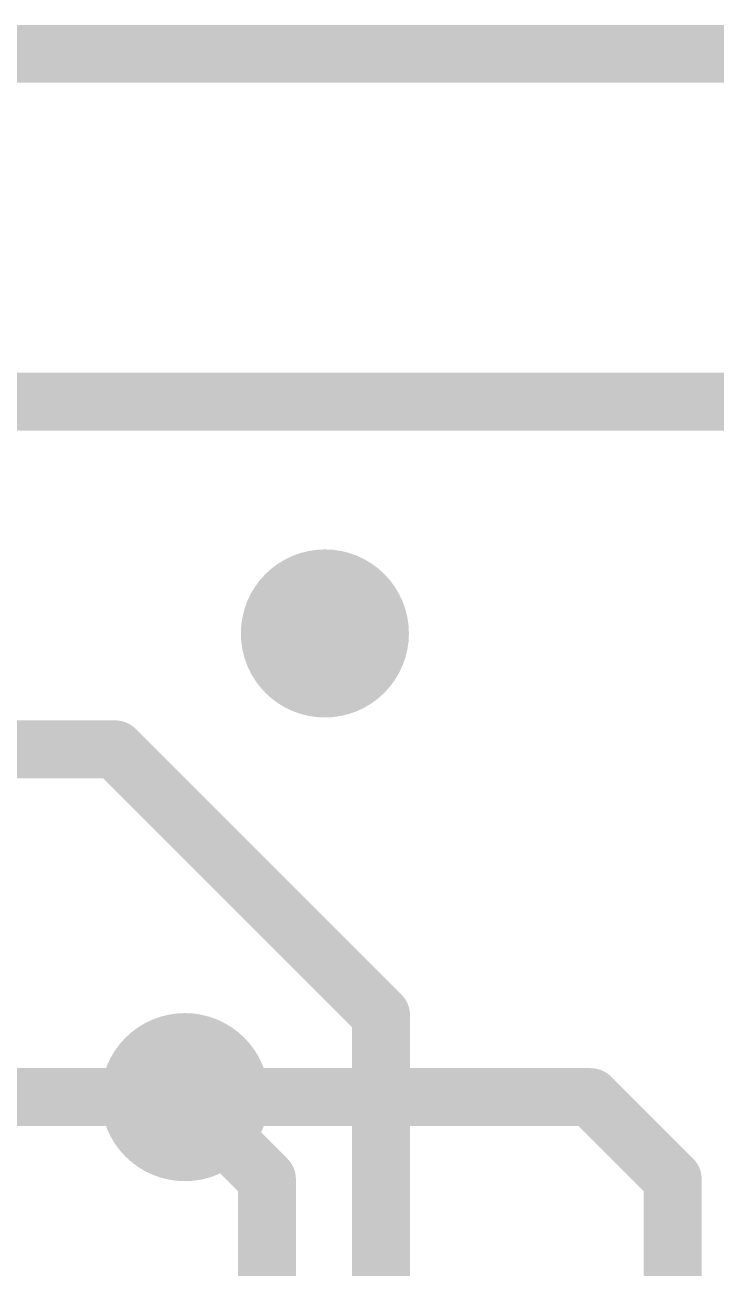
# Model space of a CAD drawing. Extents: x -34 to 73, y -20 to 26.
# Drawn here: x 11.13 to 14.16, y 16.01 to 21.46 of the extents above; entities that cross this region are included whole.
import ezdxf

# ---------------------------------------------------------------- set-up
doc = ezdxf.new("R2010")
doc.units = 0
for name, color, linetype in [('1', 12, 'CONTINUOUS'), ('16', 132, 'CONTINUOUS'), ('18', 110, 'CONTINUOUS')]:
    doc.layers.add(name, color=color, linetype=linetype)

# ---------------------------------------------------------------- blocks, each defined once
blk = doc.blocks.new('ROUNDV')
at = {"const_width": 0.5}
blk.add_lwpolyline([(0, -0.25, 1), (0, 0.25, 1), (0, -0.25)], format="xyb", dxfattribs=at)

msp = doc.modelspace()

# ---------------------------------------------------------------- linework, layer by layer
at = {"layer": '1', "const_width": 0.254}
for points in [[(14.605, 21.336), (10.502, 21.336)], [(10.502, 19.812), (14.478, 19.812)], [(10.502, 18.288), (11.5272, 18.288)], [(11.5272, 18.288), (12.692, 17.1232)], [(12.692, 17.1232), (12.692, 14.875)], [(10.502, 16.764), (11.8325, 16.764)], [(11.8325, 16.764), (12.192, 16.4045)], [(12.192, 16.4045), (12.192, 14.875)]]:
    msp.add_lwpolyline(points, dxfattribs=at)
at = {"layer": '1', "const_width": 0.127}
for points in [[(11.5721, 18.3329, 1), (11.4823, 18.2431)], [(11.5272, 18.2245, 1), (11.5272, 18.3515)], [(12.7555, 17.1232, 1), (12.6285, 17.1232)], [(12.6471, 17.0783, 1), (12.7369, 17.1681)], [(11.8774, 16.8089, 1), (11.7876, 16.7191)], [(11.8325, 16.7005, 1), (11.8325, 16.8275)], [(12.2555, 16.4045, 1), (12.1285, 16.4045)], [(12.1471, 16.3596, 1), (12.2369, 16.4494)]]:
    msp.add_lwpolyline(points, format="xyb", dxfattribs=at)
at = {"layer": '16', "const_width": 0.254}
for points in [[(13.6108, 16.764), (11.8325, 16.764)], [(13.97, 16.4048), (13.6108, 16.764)], [(13.97, 15.6464), (13.97, 16.4048)]]:
    msp.add_lwpolyline(points, dxfattribs=at)
at = {"layer": '16', "const_width": 0.127}
for points in [[(11.8325, 16.8275, 1), (11.8325, 16.7005)], [(13.6557, 16.8089, 1), (13.5659, 16.7191)], [(13.6108, 16.7005, 1), (13.6108, 16.8275)], [(14.0335, 16.4048, 1), (13.9065, 16.4048)], [(13.9251, 16.3599, 1), (14.0149, 16.4497)]]:
    msp.add_lwpolyline(points, format="xyb", dxfattribs=at)

# ---------------------------------------------------------------- block references
at = {"layer": '18', "xscale": 0.7366, "yscale": 0.7366}
for p in [(12.446, 18.796), (12.446, 18.796), (11.8325, 16.764), (11.8325, 16.764)]:
    msp.add_blockref('ROUNDV', p, dxfattribs=at)

doc.saveas('drawing.dxf')
